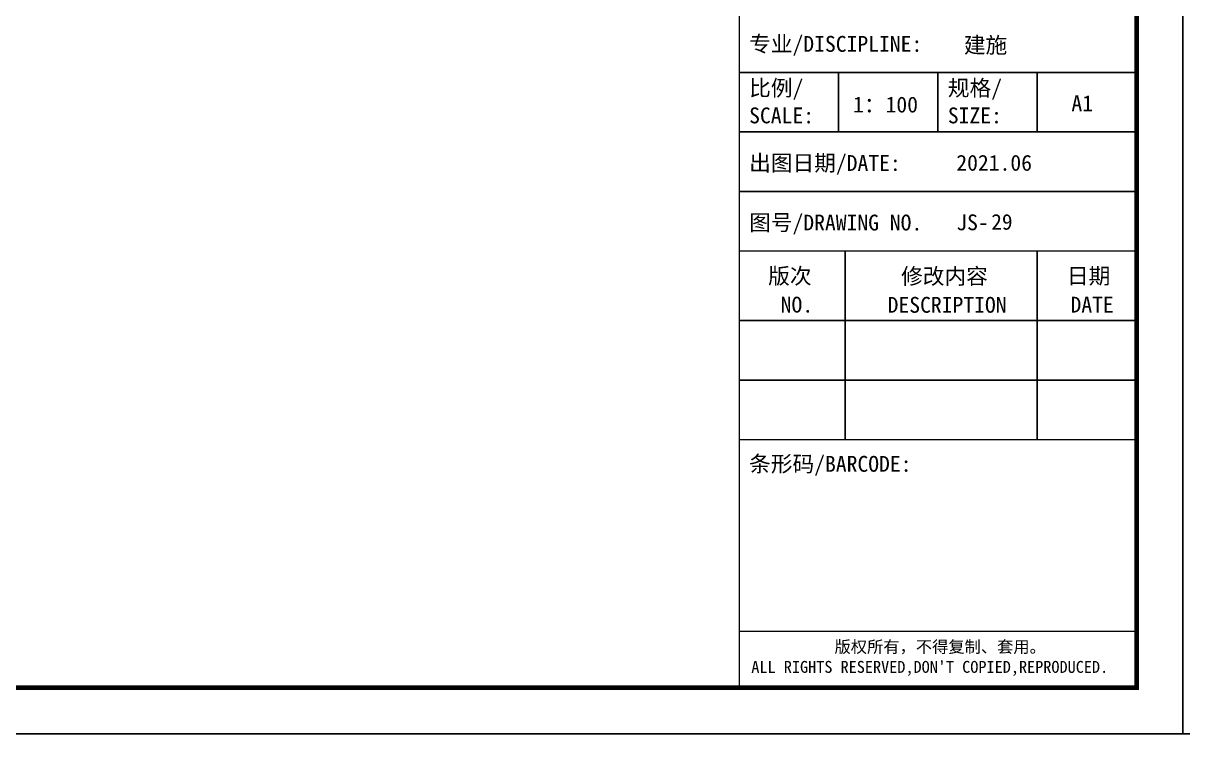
# Model space of a CAD drawing. Extents: x -737978 to 768813, y -372247 to 1140308.
# Drawn here: x 251125 to 263675, y -268610 to -260911 of the extents above; entities that cross this region are included whole.
import ezdxf
from ezdxf.enums import TextEntityAlignment as Align

# ---------------------------------------------------------------- set-up
doc = ezdxf.new("R2010")
doc.units = 0
doc.header["$LTSCALE"] = 10
doc.header["$MEASUREMENT"] = 0
doc.layers.get('0').update_dxf_attribs({"linetype": 'CONTINUOUS'})
doc.layers.add('PUB_TITLE', color=4, linetype='CONTINUOUS')
doc.styles.add('-宋体', font='', dxfattribs={"width": 0.8})
doc.styles.get('-宋体').set_extended_font_data('SimSun')

# ---------------------------------------------------------------- blocks, each defined once
blk = doc.blocks.new('TQ1')
at = {"layer": 'PUB_TITLE'}
for p, q in [((-46855, -409155), (-49855, -409155)), ((-48355, -409155), (-48355, -410055)), ((-46855, -409155), (-46855, -410055)), ((-46855, -409155), (-43855, -409155)), ((-45355, -409155), (-45355, -410055)), ((-49855, -410055), (-43855, -410055)), ((-49855, -410955), (-43855, -410955)), ((-48255, -411855), (-48255, -414705)), ((-45355, -411855), (-45355, -414705)), ((-49855, -412905), (-43855, -412905)), ((-49855, -413805), (-43855, -413805))]:
    blk.add_line(p, q, dxfattribs=at)
at = {"layer": 'PUB_TITLE', "const_width": 20}
for points in [[(-49855, -378414), (-49855, -418455)], [(-49855, -411855), (-43855, -411855)], [(-49855, -414705), (-43855, -414705)], [(-49855, -417605), (-43855, -417605)]]:
    blk.add_lwpolyline(points, dxfattribs=at)
at = {"layer": 'PUB_TITLE', "style": '-宋体'}
for s, height, p in [('专业/DISCIPLINE:', 240, (-49705, -408845)), ('建施', 240, (-46463, -408863)), ('比例/', 240, (-49705, -409511)), ('规格/', 240, (-46705, -409511)), ('1：100', 240, (-48136, -409762)), ('A1', 240, (-44839, -409743)), ('SCALE:', 240, (-49705, -409926)), ('SIZE:', 240, (-46705, -409926)), ('出图日期/DATE:', 240, (-49705, -410645)), ('2021.06', 240, (-46577, -410642)), ('图号/DRAWING NO.', 240, (-49705, -411545)), ('JS-', 240, (-46577, -411542)), ('条形码/BARCODE:', 240, (-49705, -415192)), ('版权所有，不得复制、套用。', 180, (-48416, -417927)), ("ALL RIGHTS RESERVED,DON'T COPIED,REPRODUCED.", 180, (-49672, -418231))]:
    blk.add_text(s, height=height, dxfattribs=at).set_placement(p)
for s, p in [('版次', (-49090, -412352)), ('修改内容', (-46756, -412356)), ('日期', (-44579, -412352)), ('NO.', (-48984, -412786)), ('DESCRIPTION', (-46716, -412789)), ('DATE', (-44526, -412786))]:
    blk.add_text(s, height=240, dxfattribs=at).set_placement(p, align=Align.CENTER)

msp = doc.modelspace()

# ---------------------------------------------------------------- linework, layer by layer
at = {"layer": 'PUB_TITLE'}
for points in [[(200624.9, -268609.7), (263674.9, -268609.7), (263674.9, -238909.7), (200624.9, -238909.7)], [(263674.9, -268609.7), (326724.9, -268609.7), (326724.9, -238909.7), (263674.9, -238909.7)]]:
    msp.add_lwpolyline(points, close=True, dxfattribs=at)
at = {"layer": 'PUB_TITLE', "const_width": 50}
msp.add_lwpolyline([(201874.9, -268109.7), (263174.9, -268109.7), (263174.9, -239409.7), (201874.9, -239409.7)], close=True, dxfattribs=at)

# ---------------------------------------------------------------- block references
at = {"xscale": 0.716753740501642, "yscale": 0.716753740501642, "zscale": 0.716753740501642}
msp.add_blockref('TQ1', (294607.9, 31819.6), dxfattribs=at)

# ---------------------------------------------------------------- texts
at = {"layer": 'PUB_TITLE', "style": '-宋体'}
msp.add_text('29', height=169.71, dxfattribs=at).set_placement((261601.8, -263148.7))

doc.saveas('drawing.dxf')
